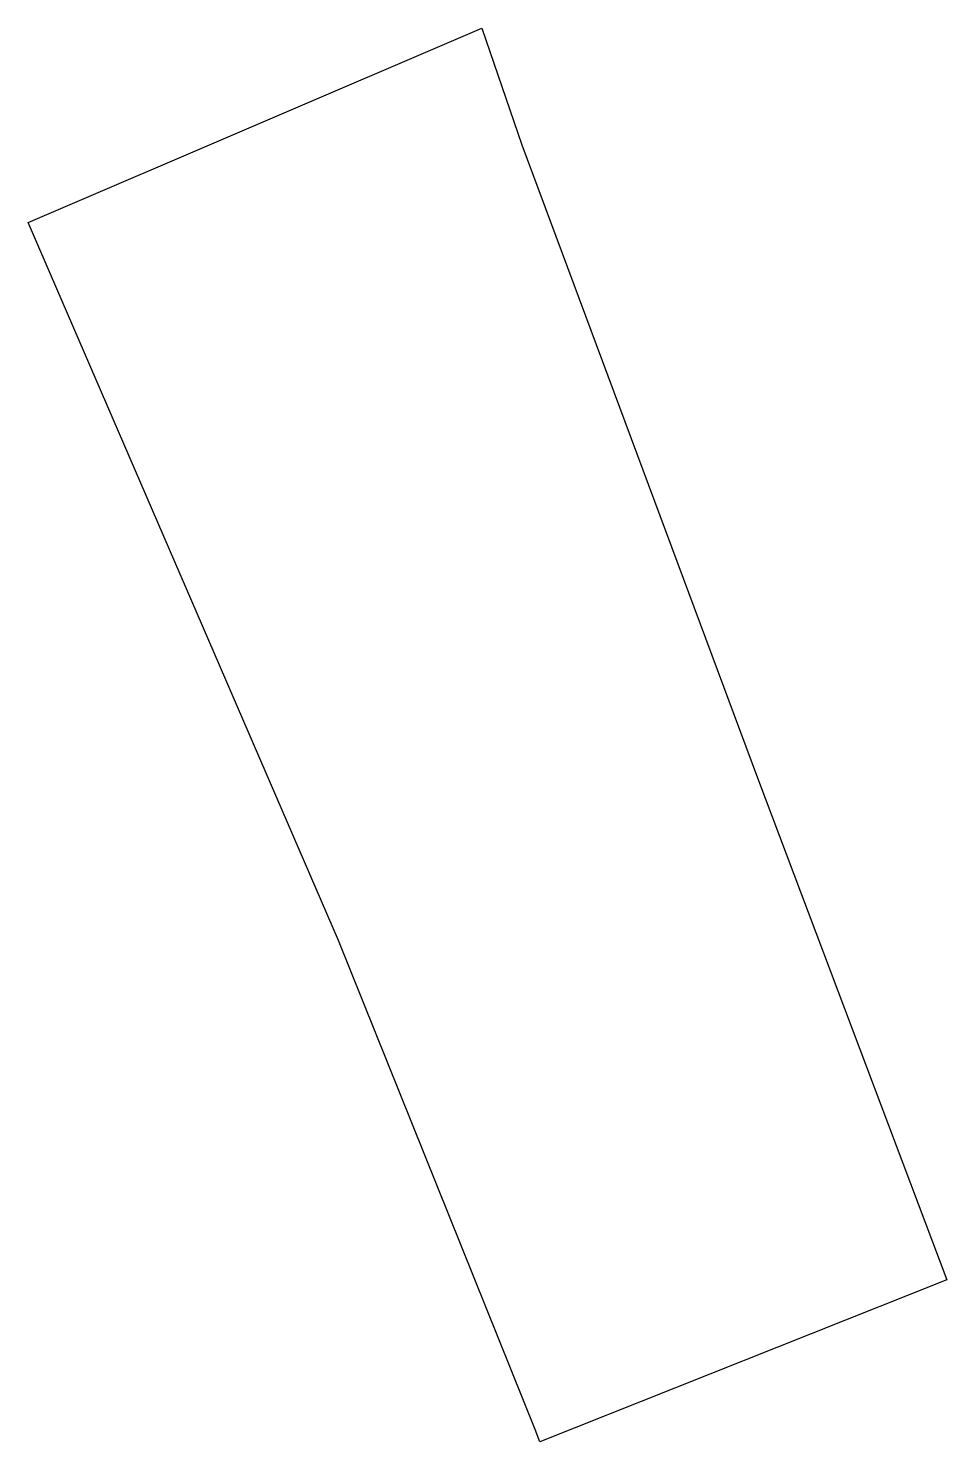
# Model space of a CAD drawing. Header units: millimetres. Extents: x 613455.3 to 613472.5, y 1318634.4 to 1318660.8.
import ezdxf

# ---------------------------------------------------------------- set-up
doc = ezdxf.new("R2010")
doc.units = ezdxf.units.MM

msp = doc.modelspace()

# ---------------------------------------------------------------- linework, layer by layer
at = {"flags": 128}
msp.add_lwpolyline([(613472.502, 1318637.405), (613464.8833, 1318634.3717), (613464.7908, 1318634.6018), (613461.1086, 1318643.7625), (613455.3, 1318657.2054), (613463.797, 1318660.8449), (613464.5434, 1318658.6623), (613468.958, 1318646.8066)], close=True, dxfattribs=at)

doc.saveas('drawing.dxf')
